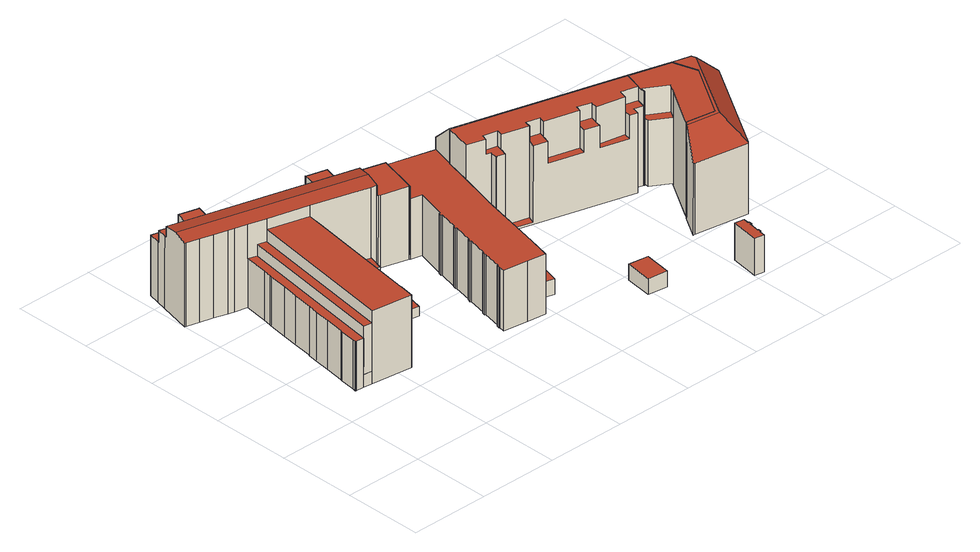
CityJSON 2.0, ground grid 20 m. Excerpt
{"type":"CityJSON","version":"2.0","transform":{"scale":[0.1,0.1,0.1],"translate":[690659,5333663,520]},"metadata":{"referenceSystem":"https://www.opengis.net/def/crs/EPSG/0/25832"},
"CityObjects":{
"building1":{"type":"Building","attributes":{"Gemeindeschluessel":"09162000","HoeheDach":"542.281","HoeheGrund":"520.720","Methode":"2000","NiedrigsteTraufeDesGebaeudes":"523.940","Geometrietyp2DReferenz":"3000","function":"31001_1000","roofType":"1000","measuredHeight":21.56,"storeysAboveGround":7},"geometry":[{"type":"MultiSurface","lod":"2","boundaries":[[[0,1,2,3]],[[4,5,6,7]],[[8,9,10,11]],[[12,13,14,15]],[[16,17,18,19]],[[20,21,22,23]],[[24,25,26,27]],[[28,29,30,31]],[[24,32,33,34,35,25]],[[36,37,1,0]],[[38,39,40,41]],[[42,40,43,44,45,46,47]],[[48,49,50,21,20]],[[51,46,45,52,53]],[[54,55,56,57]],[[58,56,55,59]],[[60,61,62,63]],[[42,47,64,65,66,67,54,57,68,69,70,71,72,73]],[[74,75,76,77]],[[19,18,78,79]],[[31,30,80,81]],[[48,20,82,83]],[[84,85,61,60]],[[86,87,88,89,90,91,92]],[[93,94,85,84]],[[95,11,10,96,67,66]],[[97,98,99,100]],[[101,64,47,46]],[[102,70,69,103]],[[86,104,8,11,95,105,106,107,108,36,0,3,109,16,19,79,28,31,81,110,111,12,15,4,7,112,97,100,113,114,38,41,115,116,117,102,103,118,119,93,84,60,63,32,24,27,49,48,83,74,77,120,88,87]],[[83,82,75,74]],[[119,118,68,57,56,58,121]],[[41,40,42,73,115]],[[122,123,62,61,85,94,124]],[[51,2,1,37,125,126,101,46]],[[35,34,127,128]],[[77,76,129,120]],[[122,130,131,123]],[[132,133,134,135]],[[104,136,9,8]],[[109,3,2,51,53,137]],[[16,109,137,138,139,17]],[[140,141,26,25,35,128]],[[124,142,130,122]],[[120,129,89,88]],[[107,135,126,125,108]],[[79,78,29,28]],[[95,66,65,133,105]],[[113,143,144,114]],[[100,99,143,113]],[[103,69,68,118]],[[6,5,14,13,145,146,80,30,29,78,18,17,139,147,43,40,39,144,143,99,98]],[[148,147,139,138]],[[117,71,70,102]],[[32,63,62,123,131,33]],[[23,22,91,90]],[[115,73,72,116]],[[134,101,126,135]],[[6,98,97,112,7]],[[116,72,71,117]],[[96,59,55,54,67]],[[15,14,5,4]],[[147,149,44,43]],[[137,53,148,138]],[[128,127,150,140]],[[106,132,135,107]],[[81,80,146,110]],[[114,144,39,38]],[[52,45,44,149]],[[133,65,64,101,134]],[[105,133,132,106]],[[49,27,26,141,151,50]],[[110,146,145,111]],[[108,125,37,36]],[[111,145,13,12]],[[53,52,149,147,148]],[[93,119,121,142,124,94]],[[86,92,136,104]],[[140,150,151,141]],[[96,10,9,136,92,91,22,21,50,151,150,127,34,33,131,130,142,121,58,59]],[[89,129,76,75,82,20,23,90]]],"semantics":{"surfaces":[{"type":"WallSurface"},{"type":"RoofSurface"},{"type":"GroundSurface"}],"values":[0,0,0,0,0,0,0,0,0,0,0,0,0,0,1,0,0,1,0,0,0,0,0,0,0,0,0,0,0,2,0,0,0,1,1,0,0,0,1,0,0,0,1,0,0,0,0,0,0,0,0,1,0,0,0,0,0,0,0,0,0,0,0,1,0,0,0,0,1,0,0,0,0,0,0,0,0,0,0,1,1]}}]},
"building2":{"type":"Building","attributes":{"Gemeindeschluessel":"09162000","HoeheDach":"523.365","HoeheGrund":"520.965","Methode":"1000","NiedrigsteTraufeDesGebaeudes":"523.365","Geometrietyp2DReferenz":"3000","function":"31001_2000","roofType":"1000","measuredHeight":2.4,"storeysAboveGround":1},"geometry":[{"type":"MultiSurface","lod":"2","boundaries":[[[152,153,154,155]],[[156,152,155,157]],[[156,158,153,152]],[[157,159,158,156]],[[154,153,158,159]],[[155,154,159,157]]],"semantics":{"surfaces":[{"type":"WallSurface"},{"type":"GroundSurface"},{"type":"RoofSurface"}],"values":[0,1,0,0,2,0]}}]},
"building3":{"type":"Building","attributes":{"Gemeindeschluessel":"09162000","HoeheDach":"535.755","HoeheGrund":"520.620","Methode":"1000","NiedrigsteTraufeDesGebaeudes":"535.755","Geometrietyp2DReferenz":"3000","function":"31001_2000","roofType":"1000","measuredHeight":15.13,"storeysAboveGround":4},"geometry":[{"type":"MultiSurface","lod":"2","boundaries":[[[160,161,162,163]],[[164,165,166,167]],[[168,169,170,171]],[[172,173,174,175]],[[175,174,176,177]],[[178,179,165,164]],[[180,181,182,183]],[[184,185,161,160]],[[177,176,186,187]],[[188,189,190,191]],[[192,193,194,195]],[[183,182,185,184]],[[191,190,196,197]],[[195,194,173,172]],[[187,186,198,199]],[[200,201,202,203]],[[197,196,169,168]],[[204,205,206,207]],[[208,209,210,211]],[[212,213,214,215]],[[216,217,205,204]],[[218,219,209,208]],[[220,221,222,223,212,215]],[[178,164,167,224,180,183,184,160,163,225,200,203,218,208,211,216,204,207,192,195,172,175,177,187,199,188,191,197,168,171,221,220,215,214,226,227]],[[211,210,217,216]],[[227,228,179,178]],[[162,161,185,182,181,229,166,165,179,228,230,213,212,223,222,170,169,196,190,189,198,186,176,174,173,194,193,206,205,217,210,209,219,202,201,231]],[[203,202,219,218]],[[163,162,231,225]],[[171,170,222,221]],[[180,224,167,166,229,181]],[[225,231,201,200]],[[199,198,189,188]],[[207,206,193,192]],[[230,228,227,226,214,213]]],"semantics":{"surfaces":[{"type":"WallSurface"},{"type":"GroundSurface"},{"type":"RoofSurface"}],"values":[0,0,0,0,0,0,0,0,0,0,0,0,0,0,0,0,0,0,0,0,0,0,0,1,0,0,2,0,0,0,0,0,0,0,0]}}]},
"building4":{"type":"Building","attributes":{"Gemeindeschluessel":"09162000","HoeheDach":"524.490","HoeheGrund":"520.630","Methode":"1000","NiedrigsteTraufeDesGebaeudes":"524.490","Geometrietyp2DReferenz":"3000","function":"31001_2000","roofType":"1000","measuredHeight":3.86},"geometry":[{"type":"MultiSurface","lod":"2","boundaries":[[[232,233,234,235,236,237]],[[183,238,239,180]],[[167,240,241,242]],[[242,241,243,244]],[[245,235,234,246,244,243]],[[232,237,238,183]],[[237,236,235,245,243,241,240,239,238]],[[180,239,240,167]],[[244,246,234,233,232,183,180,167,242]]],"semantics":{"surfaces":[{"type":"WallSurface"},{"type":"RoofSurface"},{"type":"GroundSurface"}],"values":[0,0,0,0,0,0,1,0,2]}}]},
"building5":{"type":"Building","attributes":{"Gemeindeschluessel":"09162000","HoeheDach":"524.869","HoeheGrund":"520.869","Methode":"1000","NiedrigsteTraufeDesGebaeudes":"524.869","Geometrietyp2DReferenz":"3000","function":"51009_1610","roofType":"1000","measuredHeight":4},"geometry":[{"type":"MultiSurface","lod":"2","boundaries":[[[247,248,249,250]],[[251,249,248,252]],[[253,250,249,251]],[[254,247,250,253]],[[251,252,254,253]],[[252,248,247,254]]],"semantics":{"surfaces":[{"type":"RoofSurface"},{"type":"WallSurface"},{"type":"GroundSurface"}],"values":[0,1,1,1,2,1]}}]},
"building6":{"type":"Building","attributes":{"Gemeindeschluessel":"09162000","HoeheDach":"544.460","HoeheGrund":"520.843","Methode":"2000","NiedrigsteTraufeDesGebaeudes":"521.358","Geometrietyp2DReferenz":"3000","function":"31001_9998","roofType":"1000","measuredHeight":23.62,"storeysAboveGround":8},"geometry":[{"type":"MultiSurface","lod":"2","boundaries":[[[255,256,257,258]],[[259,260,261,262]],[[263,264,265,266]],[[265,264,267,259,262,268]],[[269,255,258,270,271,272]],[[273,274,275,276,277,278]],[[279,280,281,282]],[[283,284,263,266]],[[285,286,278,277,287,288,289]],[[290,291,292,281,280,293,294,295]],[[273,278,286,296]],[[280,297,298,293]],[[299,300,301,302]],[[303,291,290,304]],[[293,298,305,294]],[[283,272,271,284]],[[306,268,262,307]],[[270,308,309,271]],[[310,305,298,297,261,260,311,312,309,308,257,256,313,314,276,275,301,300]],[[306,307,279,282]],[[299,304,290,295,310,300]],[[294,305,310,295]],[[277,276,314,287]],[[315,316,317,318]],[[258,257,308,270]],[[316,288,313,256,255,317]],[[319,292,291,303]],[[296,286,285,320]],[[287,314,313,288]],[[319,320,285,289,315,318,269,272,283,266,265,268,306,282,281,292]],[[267,311,260,259]],[[317,255,269,318]],[[307,262,261,297,280,279]],[[264,312,311,267]],[[302,301,275,274]],[[284,271,309,312,264,263]],[[315,289,288,316]],[[273,296,320,319,303,304,299,302,274]]],"semantics":{"surfaces":[{"type":"WallSurface"},{"type":"RoofSurface"},{"type":"GroundSurface"}],"values":[0,0,0,1,1,0,0,1,1,1,0,0,0,0,0,0,0,0,1,1,0,0,0,1,0,0,0,0,0,0,0,0,0,0,0,0,0,2]}}]},
"building7":{"type":"Building","attributes":{"Gemeindeschluessel":"09162000","HoeheDach":"530.319","HoeheGrund":"520.850","Methode":"1000","NiedrigsteTraufeDesGebaeudes":"530.319","Geometrietyp2DReferenz":"3000","function":"31001_1000","roofType":"1000","measuredHeight":9.47},"geometry":[{"type":"MultiSurface","lod":"2","boundaries":[[[321,322,323,324,325,326,327,328,329,330,331,332,333,334,335,336]],[[330,337,338,331]],[[328,339,340,329]],[[324,341,342,325]],[[336,343,344,321]],[[323,345,341,324]],[[325,342,346,326]],[[326,346,347,327]],[[331,338,348,332]],[[329,340,337,330]],[[333,349,350,334]],[[334,350,351,335]],[[321,344,352,322]],[[332,348,349,333]],[[343,351,350,349,348,338,337,340,339,347,346,342,341,345,352,344]],[[327,347,339,328]],[[322,352,345,323]],[[335,351,343,336]]],"semantics":{"surfaces":[{"type":"GroundSurface"},{"type":"WallSurface"},{"type":"RoofSurface"}],"values":[0,1,1,1,1,1,1,1,1,1,1,1,1,1,2,1,1,1]}}]},
"building8":{"type":"Building","attributes":{"Gemeindeschluessel":"09162000","HoeheDach":"544.654","HoeheGrund":"520.583","Methode":"2000","NiedrigsteTraufeDesGebaeudes":"538.913","Geometrietyp2DReferenz":"3000","function":"31001_9998","roofType":"2100","measuredHeight":24.07,"storeysAboveGround":6},"geometry":[{"type":"MultiSurface","lod":"2","boundaries":[[[353,354,355,356]],[[357,358,359,360]],[[360,164,178,227,361,362,363,364,353,356,365,366,367,357]],[[361,368,369,362]],[[364,370,354,353]],[[371,227,178,164,372]],[[227,371,368,361]],[[367,373,358,357]],[[366,374,373,367]],[[365,375,374,366]],[[360,359,372,164]],[[362,369,376,363]],[[371,372,359,358,373,374,375,355,354,370,376,369,368]],[[356,355,375,365]],[[363,376,370,364]]],"semantics":{"surfaces":[{"type":"WallSurface"},{"type":"GroundSurface"},{"type":"RoofSurface"}],"values":[0,0,1,0,0,0,0,0,0,0,0,0,2,0,0]}}]},
"building9":{"type":"Building","attributes":{"Gemeindeschluessel":"09162000","HoeheDach":"537.790","HoeheGrund":"521.150","Methode":"2000","NiedrigsteTraufeDesGebaeudes":"537.790","Geometrietyp2DReferenz":"3000","function":"51009_1610","roofType":"1000","measuredHeight":16.64},"geometry":[{"type":"MultiSurface","lod":"2","boundaries":[[[377,378,379,380,381,382]],[[383,384,382,381,380,385,386]],[[387,388,389,379,378,377,390]],[[384,390,377,382]],[[389,388,386,385,380,379]],[[386,388,387,383]],[[383,387,390,384]]],"semantics":{"surfaces":[{"type":"WallSurface"},{"type":"GroundSurface"},{"type":"RoofSurface"}],"values":[0,1,2,0,0,0,0]}}]},
"building10":{"type":"Building","attributes":{"Gemeindeschluessel":"09162000","HoeheDach":"544.498","HoeheGrund":"520.760","Methode":"1000","NiedrigsteTraufeDesGebaeudes":"544.498","Geometrietyp2DReferenz":"3000","function":"31001_9998","roofType":"1000","measuredHeight":23.74,"storeysAboveGround":8},"geometry":[{"type":"MultiSurface","lod":"2","boundaries":[[[391,392,393,394]],[[395,396,397,398,399,400]],[[401,402,403,404,400,399,398,405,406,407,408,273,409,274,410,391,394]],[[408,407,406,411,412,413]],[[402,401,394,393,414,415]],[[416,392,391,410,274,275]],[[405,398,397,417,411,406]],[[418,419,395,400,404,403]],[[402,415,418,403]],[[420,421,275,274,409,273]],[[408,413,420,273]],[[415,414,393,392,416,275,421,420,413,412,411,417,397,396,395,419,418]]],"semantics":{"surfaces":[{"type":"WallSurface"},{"type":"GroundSurface"},{"type":"RoofSurface"}],"values":[0,0,1,0,0,0,0,0,0,0,0,2]}}]},
"building11":{"type":"Building","attributes":{"Gemeindeschluessel":"09162000","HoeheDach":"544.670","HoeheGrund":"520.500","Methode":"2000","NiedrigsteTraufeDesGebaeudes":"538.230","Geometrietyp2DReferenz":"3000","function":"31001_9998","roofType":"2100","measuredHeight":24.17},"geometry":[{"type":"MultiSurface","lod":"2","boundaries":[[[422,423,424,425]],[[422,426,427,428,423]],[[429,430,431,432]],[[433,434,435,436,428,427]],[[437,438,430,429]],[[439,433,427,426]],[[440,441,442,443,444]],[[433,439,445,434]],[[445,439,426,422,425,446,441,440,447,448,449,450,451,452,453,437,429,432,454]],[[454,432,431,455,456,457]],[[448,358,458,449]],[[452,459,460,453]],[[359,447,440,444]],[[461,457,456]],[[436,462,463,443,442,464,424,423,428]],[[359,444,443,463,455,431,430,438,460,459,465,374,458,358]],[[451,465,459,452]],[[449,458,374,450]],[[453,460,438,437]],[[434,445,454,457,461,435]],[[435,461,462,436]],[[447,359,358,448]],[[446,464,442,441]],[[450,374,465,451]],[[425,424,464,446]],[[462,461,456,455,463]]],"semantics":{"surfaces":[{"type":"WallSurface"},{"type":"RoofSurface"},{"type":"GroundSurface"}],"values":[0,0,0,1,0,0,0,0,2,0,0,0,0,1,1,1,0,0,0,0,1,0,0,0,0,1]}}]}
},
"vertices":[
[236,268,7],[236,268,190],[235,261,190],[235,261,7],[108,418,7],[108,418,131],[112,442,131],[112,442,7],[454,582,7],[454,582,190],[450,584,190],[450,584,7],[95,331,7],[95,331,131],[102,378,131],[102,378,7],[108,276,7],[108,276,131],[88,278,131],[88,278,7],[442,731,159],[442,731,190],[434,697,190],[434,697,159],[302,769,7],[302,769,161],[360,753,161],[360,753,7],[87,277,7],[87,277,131],[87,278,131],[87,278,7],[143,812,7],[143,812,190],[145,812,190],[145,812,161],[241,297,7],[241,297,190],[138,608,7],[138,608,131],[147,666,131],[147,666,7],[147,666,217],[168,660,131],[168,660,160],[190,654,160],[190,654,190],[190,654,217],[442,731,7],[393,744,7],[393,744,190],[132,273,190],[132,273,160],[132,273,39],[457,621,223],[467,658,217],[18,781,217],[9,743,223],[18,781,190],[467,658,190],[36,841,7],[36,841,160],[93,826,160],[93,826,7],[291,627,217],[433,588,217],[446,585,217],[447,584,217],[0,706,217],[4,705,217],[34,697,217],[66,688,217],[101,678,217],[116,674,217],[482,720,7],[482,720,159],[492,717,159],[492,717,7],[88,277,131],[88,277,7],[88,281,131],[88,281,7],[445,730,159],[445,730,7],[32,842,7],[32,842,160],[523,563,7],[552,671,7],[559,699,7],[559,699,159],[550,664,159],[550,664,190],[523,563,190],[25,814,7],[25,814,160],[446,585,7],[447,584,190],[120,494,7],[120,494,131],[126,533,131],[126,533,7],[291,627,190],[34,697,7],[4,705,7],[520,564,7],[433,588,7],[422,549,7],[285,587,7],[241,303,7],[130,273,7],[89,287,7],[94,325,7],[113,447,7],[133,581,7],[134,585,7],[116,674,7],[101,678,7],[66,688,7],[0,706,7],[19,786,7],[556,699,7],[19,786,190],[87,793,160],[96,825,160],[24,810,160],[241,303,190],[285,587,190],[137,781,190],[137,781,161],[556,699,159],[87,793,190],[96,825,190],[422,549,39],[433,588,39],[291,627,39],[285,587,39],[520,564,190],[130,273,39],[109,275,39],[109,275,131],[384,712,161],[392,745,161],[24,810,190],[133,581,131],[134,585,131],[94,325,131],[89,287,131],[109,276,131],[109,276,39],[109,276,160],[384,712,190],[392,745,190],
[381,388,10],[381,388,34],[364,392,34],[364,392,10],[398,459,10],[380,463,10],[398,459,34],[380,463,34],
[582,213,6],[582,213,158],[535,219,158],[535,219,6],[678,602,6],[678,602,158],[660,534,158],[660,534,6],[529,481,6],[529,481,158],[531,480,158],[531,480,6],[503,366,6],[503,366,158],[505,365,158],[505,365,6],[516,414,158],[516,414,6],[680,607,6],[680,607,158],[634,437,6],[634,437,158],[596,269,158],[596,269,6],[590,245,6],[590,245,158],[514,415,158],[514,415,6],[518,423,6],[518,423,158],[529,472,158],[529,472,6],[503,357,6],[503,357,158],[501,357,158],[501,357,6],[527,472,158],[527,472,6],[516,423,158],[516,423,6],[476,243,6],[476,243,158],[475,243,158],[475,243,6],[490,308,6],[490,308,158],[492,308,158],[492,308,6],[479,250,6],[479,250,158],[490,299,158],[490,299,6],[523,563,158],[559,699,158],[559,699,6],[523,563,6],[488,300,6],[488,300,158],[477,251,6],[477,251,158],[548,557,6],[552,556,6],[552,556,158],[548,557,158],[658,526,6],[474,228,6],[582,692,6],[695,662,6],[695,662,158],[658,526,158],[582,692,158],[474,228,158],
[649,254,6],[692,413,6],[716,499,6],[716,499,45],[692,413,45],[649,254,45],[596,269,45],[634,437,45],[660,534,45],[718,518,45],[718,518,6],[713,500,45],[713,500,6],[714,500,45],[714,500,6],
[836,106,49],[846,175,49],[796,182,49],[786,113,49],[796,182,9],[846,175,9],[786,113,9],[836,106,9],
[959,448,207],[959,448,245],[964,467,245],[964,467,207],[811,510,206],[811,510,245],[807,494,245],[807,494,206],[841,486,150],[841,486,206],[835,467,206],[835,467,150],[845,501,206],[800,476,206],[955,434,207],[929,477,207],[925,463,207],[920,444,207],[1072,422,8],[1091,489,8],[1091,489,245],[1078,444,245],[1078,444,209],[1072,422,209],[741,512,14],[741,512,207],[736,494,207],[736,494,14],[920,444,150],[925,463,150],[1044,410,209],[1049,428,209],[1036,456,209],[1030,434,209],[1025,415,209],[718,518,207],[713,500,207],[716,499,207],[745,527,207],[710,536,207],[705,521,207],[1049,428,8],[741,512,245],[745,527,245],[660,534,8],[660,534,245],[678,602,245],[678,602,8],[713,500,8],[718,518,8],[710,536,245],[800,476,14],[807,494,14],[929,477,245],[925,463,245],[705,521,245],[845,501,245],[841,486,245],[1030,434,245],[1036,456,245],[1025,415,150],[1030,434,150],[959,448,150],[955,434,150],[716,499,8],[1044,410,8],
[999,9,9],[1010,81,9],[1033,77,9],[1031,64,9],[1032,64,9],[1032,62,9],[1034,62,9],[1033,54,9],[1030,55,9],[1026,28,9],[1028,27,9],[1027,20,9],[1025,20,9],[1025,18,9],[1024,18,9],[1022,5,9],[1026,28,103],[1028,27,103],[1033,54,103],[1030,55,103],[1031,64,103],[1032,64,103],[1022,5,103],[999,9,103],[1033,77,103],[1032,62,103],[1034,62,103],[1027,20,103],[1025,20,103],[1025,18,103],[1024,18,103],[1010,81,103],
[789,626,6],[789,626,198],[791,635,189],[791,635,6],[1092,494,6],[1092,494,242],[1091,489,247],[1091,489,6],[699,660,6],[752,646,6],[760,644,6],[758,635,6],[1045,565,6],[1106,549,6],[1097,513,6],[699,660,189],[752,646,189],[758,635,198],[695,662,189],[678,602,247],[1097,513,224],[1106,549,189],[1045,565,189],[760,644,189],
[1075,421,178],[1077,429,178],[1078,432,178],[1078,432,11],[1077,429,11],[1075,421,11],[1119,381,11],[1073,409,11],[1079,432,11],[1131,400,11],[1119,381,178],[1131,400,178],[1079,432,178],[1073,409,178],
[1193,461,8],[1193,461,245],[1212,399,245],[1212,399,8],[1119,381,245],[1130,399,245],[1131,400,245],[1131,400,8],[1130,399,8],[1119,381,8],[1190,363,8],[1127,261,8],[1053,273,8],[1057,280,8],[1130,400,8],[1078,432,8],[1077,432,8],[1075,421,8],[1075,433,8],[1171,467,8],[1078,432,245],[1077,432,245],[1075,421,245],[1190,363,245],[1127,261,245],[1171,467,245],[1130,400,245],[1053,273,245],[1057,280,245],[1072,422,245],[1075,433,245],
[1050,268,5],[1050,268,247],[1053,273,247],[1053,273,5],[1017,215,5],[1017,215,184],[1047,264,247],[1205,522,5],[1205,522,188],[1281,501,188],[1281,501,5],[1022,215,184],[1158,193,183],[1160,195,185],[1130,251,247],[1173,531,5],[1173,531,188],[1022,215,5],[1193,461,5],[1212,399,5],[1212,399,247],[1193,460,247],[1193,461,246],[1158,193,5],[1127,261,5],[1091,489,5],[1092,494,5],[1097,513,5],[1106,549,5],[1111,547,5],[1109,540,5],[1169,523,5],[1308,438,5],[1282,499,189],[1306,442,183],[1308,438,182],[1097,513,223],[1109,540,196],[1169,523,196],[1308,437,183],[1241,436,247],[1237,448,247],[1127,261,247],[1111,547,189]
]}
